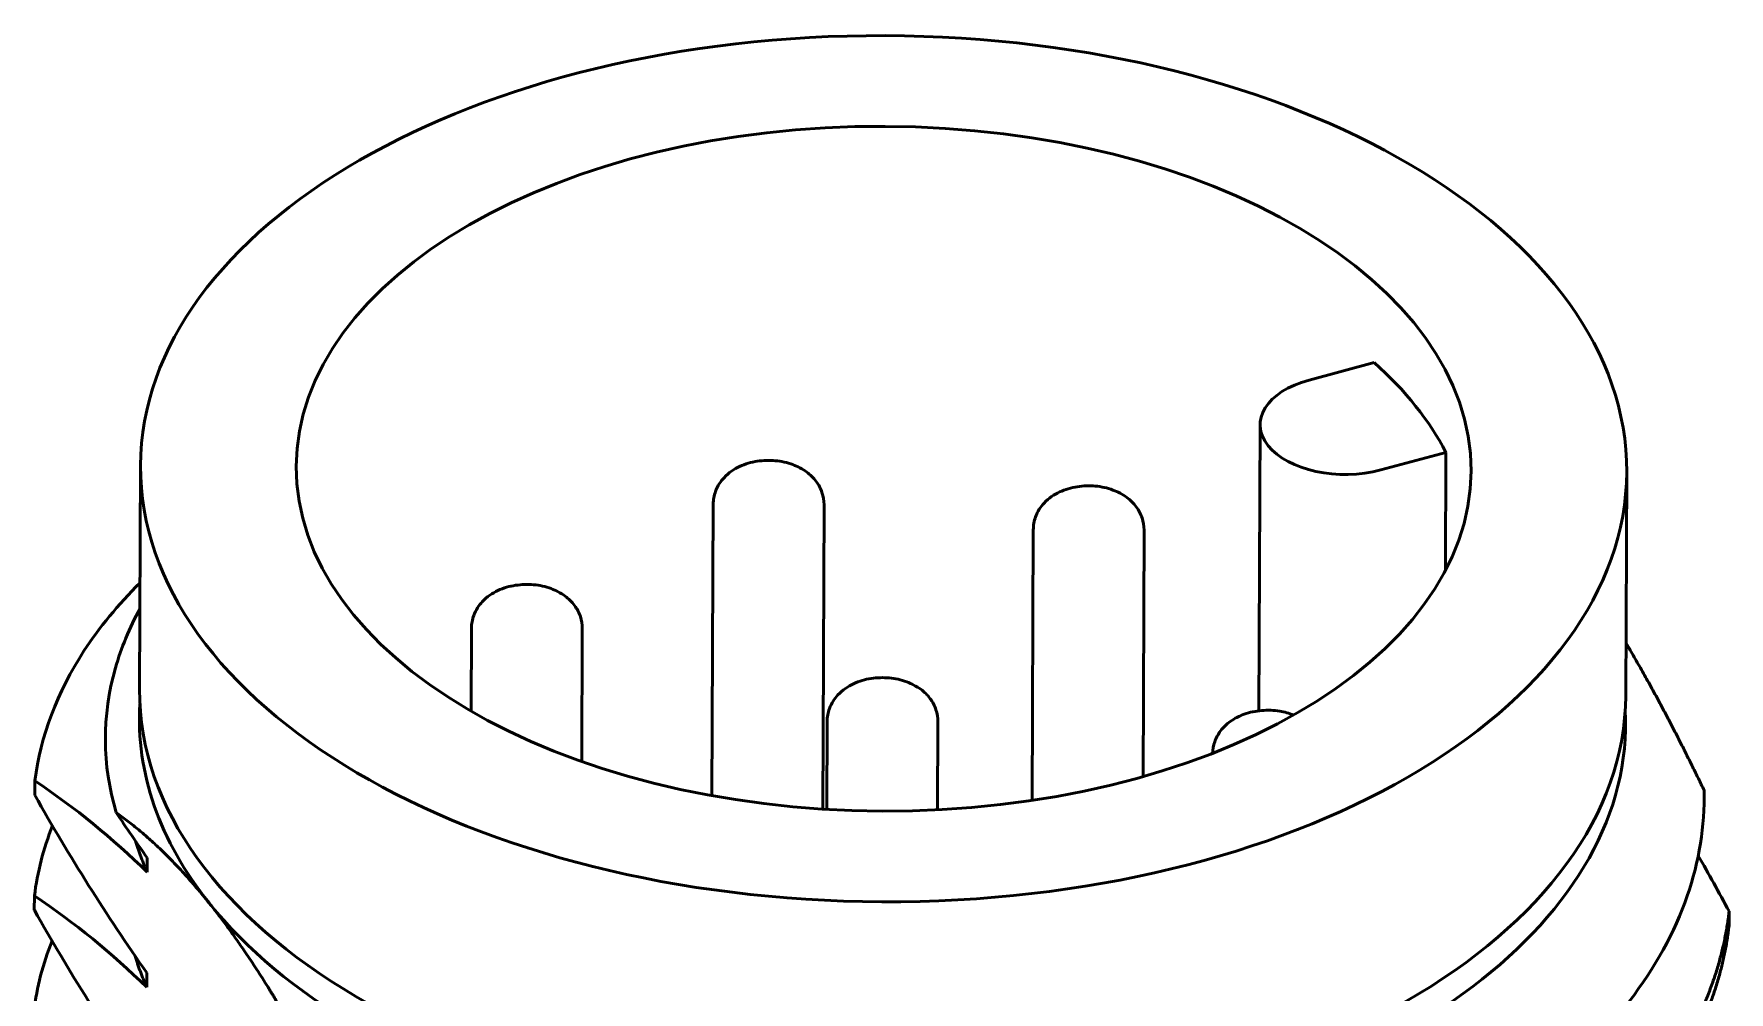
# Model space of a CAD drawing. Header units: millimetres. Extents: x 0 to 420, y 0 to 297.
# Drawn here: x 299.613 to 301.324, y 161.127 to 162.094 of the extents above; entities that cross this region are included whole.
import ezdxf

# ---------------------------------------------------------------- set-up
doc = ezdxf.new("R2010")
doc.units = ezdxf.units.MM
doc.header["$LTSCALE"] = 0.75
doc.layers.add('Visible', color=7, linetype='Continuous', lineweight=50)

msp = doc.modelspace()

# ---------------------------------------------------------------- linework, layer by layer
at = {"layer": 'Visible', "extrusion": (0, 0.816497, 0.57735)}
for p, q in [((300.9003, 161.745), (300.9659, 161.7627)), ((300.8509, 161.7), (300.8496, 161.4111)), ((301.0384, 161.6719), (300.9728, 161.6543)), ((301.0384, 161.6719), (301.0379, 161.5528)), ((299.7199, 161.4328), (299.7209, 161.6587)), ((301.2199, 161.4263), (301.2209, 161.6522)), ((300.2989, 161.6196), (300.2976, 161.3255)), ((300.4108, 161.6191), (300.4094, 161.312)), ((300.622, 161.5939), (300.6208, 161.3207)), ((300.7338, 161.5935), (300.7327, 161.3447)), ((300.0549, 161.4944), (300.0546, 161.4106)), ((300.1668, 161.4939), (300.1662, 161.3599)), ((300.4139, 161.4003), (300.4135, 161.3117)), ((300.5257, 161.3998), (300.5254, 161.3112)), ((299.6142, 161.3259), (299.6143, 161.3404)), ((299.7277, 161.2627), (299.7276, 161.2482)), ((299.6137, 161.2098), (299.6138, 161.2243)), ((301.3242, 161.1943), (301.3243, 161.2088)), ((299.7272, 161.1466), (299.7271, 161.1321))]:
    msp.add_line(p, q, dxfattribs=at)
at = {"layer": 'Visible'}
for centre in [(299.1834, 160.695), (299.1829, 160.5789)]:
    msp.add_arc(centre, 0.776, 45.468, 56.2728, dxfattribs=at)
at = {"layer": 'Visible', "extrusion": (1e-16, 0, -1)}
msp.add_arc((-301.5342, 162.4106), 2.2052, 325.0282, 330.536, dxfattribs=at)
at = {"layer": 'Visible', "extrusion": (1e-16, -2e-16, -1)}
msp.add_arc((-301.5337, 162.2945), 2.2052, 325.0282, 330.536, dxfattribs=at)
at = {"layer": 'Visible', "extrusion": (3e-16, 3e-16, -1)}
for centre, start_param, end_param in [((300.4709, 161.6555), -1.570796, 4.712389), ((300.4699, 161.4296), 3.141593, 6.283185)]:
    msp.add_ellipse(centre, major_axis=(-0.75, 0.0032), ratio=0.58284, start_param=start_param, end_param=end_param, dxfattribs=at)
at = {"layer": 'Visible', "extrusion": (4e-16, -1e-16, -1)}
msp.add_ellipse((300.4709, 161.6555), major_axis=(-0.5929, 0.0026), ratio=0.58284, start_param=-1.570796, end_param=4.712389, dxfattribs=at)
at = {"layer": 'Visible'}
for centre, major_axis, start_param, end_param in [((300.4706, 161.5742), (-0.5929, 0.0026), 3.435677, 3.725851), ((300.9366, 161.6996), (-0.0857, 0.0004), -1.131625, 2.009967)]:
    msp.add_ellipse(centre, major_axis=major_axis, ratio=0.58284, start_param=start_param, end_param=end_param, dxfattribs=at)
at = {"layer": 'Visible', "extrusion": (3e-16, -1e-16, -1)}
msp.add_ellipse((300.4698, 161.4001), major_axis=(-0.75, 0.0032), ratio=0.58284, start_param=-0.439171, end_param=0.033732, dxfattribs=at)
at = {"layer": 'Visible', "extrusion": (3e-16, 4e-16, -1)}
msp.add_ellipse((300.4698, 161.4001), major_axis=(-0.75, 0.0032), ratio=0.58284, start_param=3.10786, end_param=5.844014, dxfattribs=at)
at = {"layer": 'Visible'}
for points, knots in [([(300.4108, 161.6191), (300.4108, 161.6234), (300.41, 161.6276), (300.4073, 161.6357), (300.4053, 161.6394), (300.4001, 161.6464), (300.3968, 161.6495), (300.3889, 161.6554), (300.3841, 161.6578), (300.3735, 161.6617), (300.3676, 161.663), (300.3555, 161.6641), (300.3494, 161.6639), (300.3373, 161.6621), (300.3313, 161.6604), (300.32, 161.6551), (300.3146, 161.6516), (300.3064, 161.6427), (300.3032, 161.6381), (300.2998, 161.6285), (300.2989, 161.6241), (300.2989, 161.6196)], [4.273218, 4.273218, 4.273218, 4.273218, 4.470343, 4.470343, 4.682513, 4.682513, 4.942138, 4.942138, 5.284747, 5.284747, 5.694991, 5.694991, 6.110544, 6.110544, 6.527067, 6.527067, 6.922897, 6.922897, 7.207781, 7.207781, 7.414811, 7.414811, 7.414811, 7.414811]), ([(300.7338, 161.5935), (300.7338, 161.5977), (300.7331, 161.602), (300.7304, 161.61), (300.7283, 161.6137), (300.7231, 161.6208), (300.7199, 161.6239), (300.7119, 161.6298), (300.7072, 161.6322), (300.6966, 161.6361), (300.6906, 161.6374), (300.6785, 161.6385), (300.6724, 161.6383), (300.6603, 161.6364), (300.6543, 161.6347), (300.643, 161.6294), (300.6376, 161.6259), (300.6294, 161.6171), (300.6263, 161.6124), (300.6228, 161.6029), (300.622, 161.5984), (300.622, 161.5939)], [4.273218, 4.273218, 4.273218, 4.273218, 4.470343, 4.470343, 4.682513, 4.682513, 4.942138, 4.942138, 5.284747, 5.284747, 5.694991, 5.694991, 6.110544, 6.110544, 6.527067, 6.527067, 6.922897, 6.922897, 7.207781, 7.207781, 7.414811, 7.414811, 7.414811, 7.414811]), ([(299.6143, 161.3404), (299.6198, 161.3852), (299.6368, 161.4299), (299.6638, 161.4715), (299.6792, 161.4952), (299.6982, 161.5183), (299.7204, 161.5403)], [0.000001, 0.000001, 0.000001, 0.000001, 0.1683588, 0.1683588, 0.1683588, 0.2641714, 0.2641714, 0.2641714, 0.2641714]), ([(300.1668, 161.4939), (300.1668, 161.4982), (300.1661, 161.5024), (300.1634, 161.5105), (300.1613, 161.5142), (300.1561, 161.5212), (300.1528, 161.5243), (300.1449, 161.5302), (300.1402, 161.5326), (300.1296, 161.5366), (300.1236, 161.5378), (300.1115, 161.5389), (300.1054, 161.5387), (300.0933, 161.5369), (300.0873, 161.5352), (300.076, 161.5299), (300.0706, 161.5264), (300.0624, 161.5175), (300.0593, 161.5129), (300.0558, 161.5034), (300.055, 161.4989), (300.0549, 161.4944)], [4.273218, 4.273218, 4.273218, 4.273218, 4.470343, 4.470343, 4.682513, 4.682513, 4.942138, 4.942138, 5.284747, 5.284747, 5.694991, 5.694991, 6.110544, 6.110544, 6.527067, 6.527067, 6.922897, 6.922897, 7.207781, 7.207781, 7.414811, 7.414811, 7.414811, 7.414811]), ([(299.6964, 161.3084), (299.682, 161.3567), (299.6817, 161.4061), (299.7014, 161.4747), (299.7097, 161.4947), (299.7203, 161.5142)], [-1.3647162, -1.3647162, -1.3647162, -1.3647162, -1.1851145, -1.1851145, -1.1098672, -1.1098672, -1.1098672, -1.1098672]), ([(300.5257, 161.3998), (300.5258, 161.4041), (300.525, 161.4084), (300.5223, 161.4164), (300.5203, 161.4201), (300.5151, 161.4272), (300.5118, 161.4303), (300.5039, 161.4361), (300.4991, 161.4385), (300.4885, 161.4425), (300.4826, 161.4437), (300.4705, 161.4448), (300.4643, 161.4447), (300.4522, 161.4428), (300.4463, 161.4411), (300.435, 161.4358), (300.4296, 161.4323), (300.4213, 161.4234), (300.4182, 161.4188), (300.4147, 161.4093), (300.4139, 161.4048), (300.4139, 161.4003)], [4.273218, 4.273218, 4.273218, 4.273218, 4.470343, 4.470343, 4.682513, 4.682513, 4.942138, 4.942138, 5.284747, 5.284747, 5.694991, 5.694991, 6.110544, 6.110544, 6.527067, 6.527067, 6.922897, 6.922897, 7.207781, 7.207781, 7.414811, 7.414811, 7.414811, 7.414811]), ([(300.8029, 161.3682), (300.803, 161.3722), (300.8038, 161.3762), (300.8065, 161.3839), (300.8086, 161.3876), (300.8138, 161.3946), (300.8171, 161.3977), (300.8251, 161.4035), (300.8299, 161.4059), (300.8405, 161.4097), (300.8465, 161.4109), (300.8586, 161.4119), (300.8647, 161.4117), (300.8755, 161.4099), (300.8802, 161.4087), (300.8848, 161.4069)], [5.164347, 5.164347, 5.164347, 5.164347, 5.348686, 5.348686, 5.560855, 5.560855, 5.82048, 5.82048, 6.163089, 6.163089, 6.573333, 6.573333, 6.988886, 6.988886, 7.315818, 7.315818, 7.315818, 7.315818]), ([(300.1765, 160.8443), (300.2154, 160.8369), (300.2546, 160.8313), (300.3332, 160.8234), (300.3722, 160.8211), (300.4886, 160.8189), (300.566, 160.8236), (300.7501, 160.8499), (300.8535, 160.8776), (301.0321, 160.9538), (301.1068, 161.0005), (301.187, 161.0745), (301.2066, 161.0958), (301.2495, 161.1518), (301.2693, 161.1875), (301.2941, 161.2592), (301.2998, 161.2949), (301.2991, 161.3307)], [0.000001, 0.000001, 0.000001, 0.000001, 0.086354, 0.086354, 0.169655, 0.169655, 0.333618, 0.333618, 0.569838, 0.569838, 0.795687, 0.795687, 0.881553, 0.881553, 1.013723, 1.013723, 1.139689, 1.139689, 1.139689, 1.139689])]:
    msp.add_open_spline(points, degree=3, knots=knots, dxfattribs=at)
at = {"layer": 'Visible', "extrusion": (-1.4276e-11, -8.5317e-12, -1)}
msp.add_rational_spline([(301.2991, 161.3307), (301.2581, 161.4158), (301.2202, 161.4794)], [1.72742297267, 1.77404352969, 1.79694256137], degree=2, dxfattribs=at)
at = {"layer": 'Visible'}
for points in [[(299.6138, 161.2243), (299.6167, 161.2481), (299.6229, 161.2719), (299.6321, 161.2952)], [(299.6964, 161.3084), (299.7068, 161.2926), (299.7172, 161.2774), (299.7277, 161.2627)], [(299.6133, 161.1082), (299.6162, 161.132), (299.6224, 161.1558), (299.6316, 161.1791)]]:
    msp.add_open_spline(points, degree=3, dxfattribs=at)
for points, weights in [([(299.6964, 161.3084), (299.7443, 161.2745), (299.7902, 161.2171)], [1.78105560749, 1.81904761762, 1.81904761762]), ([(299.7276, 161.2482), (299.7208, 161.2637), (299.716, 161.2794)], [0.971486845258, 0.96787749325, 0.965632686556]), ([(299.7271, 161.1321), (299.7203, 161.1476), (299.7155, 161.1633)], [0.971486845258, 0.967877506816, 0.965632703431])]:
    msp.add_rational_spline(points, weights, degree=2, dxfattribs=at)
at = {"layer": 'Visible', "extrusion": (-1.94985e-10, -1.07415e-10, -1)}
msp.add_open_spline([(301.2931, 161.2649), (301.3036, 161.2465), (301.314, 161.2278), (301.3243, 161.2088)], degree=3, dxfattribs=at)
at = {"layer": 'Visible', "extrusion": (-2.47914e-11, -1.66886e-11, -1)}
msp.add_rational_spline([(299.7902, 161.2171), (299.8302, 161.167), (299.8715, 161.0955)], [1.81904761762, 1.81904761762, 1.7900251174], degree=2, dxfattribs=at)
at = {"layer": 'Visible'}
for points, knots in [([(301.3243, 161.2088), (301.316, 161.136), (301.2747, 161.0674), (301.1533, 160.8661), (300.8315, 160.7722), (300.5098, 160.6784), (300.1761, 160.7428), (300.0625, 160.7647), (299.9648, 160.8037)], [0.14780204, 0.14780204, 0.14780204, 0.15277778, 0.15277778, 0.16666667, 0.16666667, 0.18055556, 0.18055556, 0.18553129, 0.18553129, 0.18553129]), ([(301.3242, 161.1943), (301.3159, 161.1215), (301.2746, 161.0529), (301.1532, 160.8516), (300.8315, 160.7577), (300.5097, 160.6639), (300.176, 160.7283), (300.0625, 160.7502), (299.9648, 160.7892)], [0, 0, 0, 0.00168216, 0.00168216, 0.00637759, 0.00637759, 0.01107303, 0.01107303, 0.01275519, 0.01275519, 0.01275519])]:
    msp.add_rational_spline(points, [0.964998613553, 0.972729596799, 1, 0.923879532511, 1, 0.923879532511, 1, 0.972729596799, 0.964998613553], degree=2, knots=knots, dxfattribs=at)

doc.saveas('drawing.dxf')
